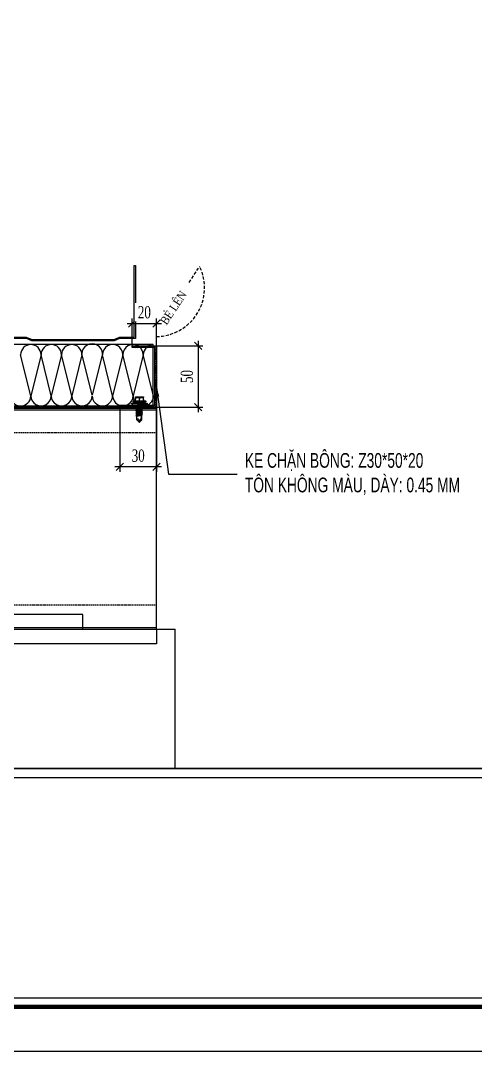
# Model space of a CAD drawing. Header units: inches. Extents: x 315041 to 662841, y -45540 to -35018.
# Drawn here: x 331756.2 to 331848.8, y -37110 to -36900 of the extents above; entities that cross this region are included whole.
import ezdxf

# ---------------------------------------------------------------- set-up
doc = ezdxf.new("R2010")
doc.units = ezdxf.units.IN
doc.header["$MEASUREMENT"] = 0
doc.linetypes.add('DASHED2', pattern=[9.525, 6.35, -3.175])
doc.linetypes.add('HIDDEN', pattern=[0.375, 0.25, -0.125])
for name, color, linetype in [('2', 2, 'Continuous'), ('3', 3, 'Continuous'), ('7', 7, 'Continuous'), ('8', 8, 'Continuous'), ('BAO KHUNG', 31, 'Continuous'), ('STRUCTURE', 1, 'Continuous')]:
    doc.layers.add(name, color=color, linetype=linetype)
doc.styles.add('DIM', font='SIMPLEX.shx', dxfattribs={"width": 0.7, "bigfont": 'EXTFONT.shx'})
doc.styles.add('ST1', font='times.ttf', dxfattribs={"width": 0.7})
doc.styles.add('ST1H', font='vnshxh.shx', dxfattribs={"width": 0.7})
doc.dimstyles.new('3', dxfattribs={"dimtxt": 3.5, "dimasz": 1.8, "dimexe": 1, "dimexo": 0, "dimgap": 1, "dimtad": 1, "dimdec": 0, "dimlfac": 3, "dimzin": 0, "dimdsep": 46, "dimtxsty": 'ST1H', "dimblk": 'OBLIQUE', "dimcen": 1, "dimdle": 1, "dimclrd": 8, "dimclre": 8, "dimclrt": 3, "dimadec": 0, "dimazin": 0, "dimtfac": 1, "dimtdec": 0, "dimtix": 1, "dimtofl": 0, "dimtmove": 1, "dimatfit": 3, "dimfxl": 0.18, "dimtolj": 1, "dimtzin": 0, "dimlwd": -1, "dimlwe": -1, "dimarcsym": 1})
doc.dimstyles.new('4', dxfattribs={"dimtxt": 2.5, "dimasz": 1.5, "dimexe": 1, "dimexo": 0, "dimgap": 1, "dimtad": 1, "dimdec": 0, "dimlfac": 4, "dimzin": 0, "dimdsep": 46, "dimtxsty": 'ST1', "dimblk": 'OBLIQUE', "dimcen": 1, "dimdle": 1, "dimclrd": 8, "dimclre": 8, "dimclrt": 3, "dimadec": 0, "dimazin": 0, "dimtfac": 1, "dimtdec": 0, "dimtix": 1, "dimtmove": 0, "dimatfit": 3, "dimfxl": 0.18, "dimtfill": 1, "dimtolj": 1, "dimtzin": 0, "dimlwd": -1, "dimlwe": -1, "dimarcsym": 1})

# ---------------------------------------------------------------- blocks, each defined once
blk = doc.blocks.new('A$C75D82031')
at = {"layer": '2', "color": 157, "linetype": 'Continuous'}
blk.add_lwpolyline([(0, 420), (594, 420), (594, 0), (0, 0)], close=True, dxfattribs=at)
at = {"layer": '7', "color": 147, "linetype": 'Continuous'}
blk.add_lwpolyline([(12.33, 57.61), (581.67, 57.61), (581.67, 409.19), (12.33, 409.19)], close=True, dxfattribs=at)
at = {"layer": 'BAO KHUNG', "color": 167, "linetype": 'Continuous', "const_width": 0.871}
blk.add_lwpolyline([(10.59, 9.07), (583.41, 9.07), (583.41, 410.93), (10.59, 410.93)], close=True, dxfattribs=at)
at = {"layer": 'BAO KHUNG', "color": 7}
blk.add_lwpolyline([(211.89, 55.81), (474.14, 55.81), (474.14, 10.81), (211.89, 10.81)], close=True, dxfattribs=at)
blk = doc.blocks.new('Short_Self_drilling')
at = {"layer": 'STRUCTURE', "color": 1, "linetype": 'Continuous'}
for p, q in [((6.43, 1.74), (-6.43, 1.73)), ((5.14, 3.76), (-5.14, 3.75)), ((-2.57, 2.9), (-5.14, 2.9)), ((-3.43, 3.75), (-3.43, 6.75)), ((3, 7.19), (-3, 7.18)), ((2.57, 2.9), (-2.57, 2.9)), ((-2.14, 2.8), (-2.14, 2.9)), ((6.25, 0), (0, 0)), ((2.15, 2.8), (2.15, 2.9)), ((2.16, -0.5), (2.15, 0.01)), ((5.14, 2.9), (2.57, 2.9)), ((3.43, 3.76), (3.42, 6.76)), ((2.99, -1.17), (-2.7, -0.23)), ((2.99, -2.7), (-2.7, -1.76)), ((2.99, -4.23), (-2.7, -3.28)), ((2.99, -5.75), (-2.7, -4.81)), ((2.99, -7.28), (-2.7, -6.33)), ((-1.91, -7.99), (-2.7, -7.86)), ((-2.14, -1.38), (-2.14, -0.87)), ((-2.14, -2.91), (-2.14, -2.39)), ((-2.14, -4.43), (-2.14, -3.92)), ((-2.13, -5.96), (-2.14, -5.44)), ((-2.14, -12.33), (-2.14, -8.48)), ((-2.13, -7.49), (-2.13, -6.97)), ((3, -8.8), (-1.14, -8.12)), ((2.16, -2.03), (2.16, -1.51)), ((2.16, -3.55), (2.16, -3.04)), ((2.16, -5.08), (2.16, -4.56)), ((2.16, -6.6), (2.16, -6.09)), ((2.16, -8.13), (2.16, -7.61)), ((2.15, -12.31), (2.15, -9.14))]:
    blk.add_line(p, q, dxfattribs=at)
blk.add_lwpolyline([(6.43, 1.31), (6.43, 1.74), (2.14, 2.81), (-2.14, 2.8), (-6.43, 1.73), (-6.43, 1.3)], close=True, dxfattribs=at)
for points in [[(-6.43, 1.3, -0.088869), (-6.25, 0), (0, 0)], [(-0.13, 3.76), (-0.33, 6.23, 0.338878), (-3.14, 6.23), (-3.33, 3.75)], [(3.3, 3.76), (3.1, 6.23, 0.338878), (0.29, 6.23), (0.1, 3.76)], [(-0.08, -14.04), (-1.04, -12.24, -0.148657), (-1.4, -11.2), (-1.95, -7.72, -0.815006), (-1.21, -7.77, 0.150833), (-0.85, -8.68)], [(2.15, -12.31), (0.17, -14.24, -0.333596), (-0.17, -14.24), (-2.14, -12.33)], [(2.15, -12.31), (1.71, -11.7, 0.52242), (0.88, -11.71), (-0.17, -14.24)]]:
    blk.add_lwpolyline(points, format="xyb", dxfattribs=at)
for points in [[(2.99, -1.17), (2.16, -1.51), (-2.14, -0.85), (-2.7, -0.23), (-2.36, 0)], [(2.99, -2.7), (2.16, -3.04), (-2.14, -2.37), (-2.7, -1.76), (-2.14, -1.38), (2.16, -2.03), (2.99, -2.7)], [(2.99, -4.23), (2.16, -4.56), (-2.14, -3.9), (-2.7, -3.28), (-2.14, -2.91), (2.16, -3.55), (2.99, -4.23)], [(2.99, -5.75), (2.16, -6.09), (-2.14, -5.43), (-2.7, -4.81), (-2.14, -4.43), (2.16, -5.08), (2.99, -5.75)], [(2.99, -7.28), (2.16, -7.62), (-2.14, -6.95), (-2.7, -6.33), (-2.13, -5.96), (2.16, -6.6), (2.99, -7.28)], [(-1.82, -8.53), (-2.14, -8.48), (-2.7, -7.86), (-2.13, -7.49), (-1.83, -7.53)], [(-1.26, -7.62), (2.16, -8.13), (3, -8.8)], [(-1.18, 0), (2.16, -0.5), (2.99, -1.17)], [(3, -8.8), (2.16, -9.14), (-0.85, -8.68)]]:
    blk.add_lwpolyline(points, dxfattribs=at)
for centre, radius, start, end in [((-4.99, 3.32), 0.455, 109.79487, 250.26739), ((-3, 6.75), 0.429, 90.03113, 180.03113), ((3, 6.76), 0.429, 0.03113, 90.03113), ((5.07, 3.33), 0.435, 279.72757, 80.33469), ((9.99, 0.17), 3.74, 162.29632, 182.61031)]:
    blk.add_arc(centre, radius, start, end, dxfattribs=at)
blk = doc.blocks.new('_Oblique')
at = {"color": 0, "linetype": 'ByBlock', "lineweight": -2}
blk.add_line((-0.5, -0.5), (0.5, 0.5), dxfattribs=at)
blk = doc.blocks.new('*D493')
at = {"color": 8, "linetype": 'Continuous', "transparency": 16777216}
for p, q in [((331777.89, -36961.73), (331784.89, -36961.73)), ((331778.89, -36966.28), (331778.89, -36960.73)), ((331783.89, -36966.28), (331783.89, -36960.73))]:
    blk.add_line(p, q, dxfattribs=at)
at = {"layer": 'Defpoints', "color": 0, "transparency": 16777216}
for p in [(331778.89, -36966.28), (331783.89, -36966.28)]:
    blk.add_point(p, dxfattribs=at)
at = {"color": 8, "transparency": 16777216, "xscale": 1.5, "yscale": 1.5, "zscale": 1.5, "rotation": 180}
blk.add_blockref('_Oblique', (331778.89, -36961.73), dxfattribs=at)
at = {"color": 8, "transparency": 16777216, "xscale": 1.5, "yscale": 1.5, "zscale": 1.5}
blk.add_blockref('_Oblique', (331783.89, -36961.73), dxfattribs=at)
at = {"color": 3, "transparency": 16777216, "insert": (331781.39, -36959.46), "char_height": 2.5, "attachment_point": 5, "style": 'ST1', "bg_fill": 3, "box_fill_scale": 1.25, "bg_fill_color": 256, "bg_fill_true_color": 13158600, "bg_fill_transparency": 16683724}
blk.add_mtext('\\A1;20', dxfattribs=at)
at = {"layer": 'Defpoints', "color": 0, "transparency": 16777216}
blk.add_point((331783.89, -36961.73), dxfattribs=at)
blk = doc.blocks.new('*D494')
at = {"color": 8, "linetype": 'Continuous', "transparency": 16777216}
for p, q in [((331783.89, -36966.28), (331793.33, -36966.28)), ((331792.33, -36965.28), (331792.33, -36979.78)), ((331783.89, -36978.78), (331793.33, -36978.78))]:
    blk.add_line(p, q, dxfattribs=at)
at = {"layer": 'Defpoints', "color": 0, "transparency": 16777216}
for p in [(331783.89, -36966.28), (331783.89, -36978.78), (331792.33, -36978.78)]:
    blk.add_point(p, dxfattribs=at)
at = {"color": 8, "transparency": 16777216, "xscale": 1.5, "yscale": 1.5, "zscale": 1.5}
for p, rotation in [((331792.33, -36966.28), 90), ((331792.33, -36978.78), 270)]:
    blk.add_blockref('_Oblique', p, dxfattribs=dict(at, rotation=rotation))
at = {"color": 3, "transparency": 16777216, "insert": (331790.06, -36972.53), "char_height": 2.5, "attachment_point": 5, "rotation": 90, "style": 'ST1', "bg_fill": 3, "box_fill_scale": 1.25, "bg_fill_color": 256, "bg_fill_true_color": 13158600, "bg_fill_transparency": 16683724}
blk.add_mtext('\\A1;50', dxfattribs=at)
blk = doc.blocks.new('*D495')
at = {"color": 8, "linetype": 'Continuous', "transparency": 16777216}
for p, q in [((331776.39, -36978.78), (331776.39, -36991.94)), ((331783.89, -36978.78), (331783.89, -36991.94)), ((331784.89, -36990.94), (331775.39, -36990.94))]:
    blk.add_line(p, q, dxfattribs=at)
at = {"layer": 'Defpoints', "color": 0, "transparency": 16777216}
for p in [(331776.39, -36978.78), (331783.89, -36978.78), (331776.39, -36990.94)]:
    blk.add_point(p, dxfattribs=at)
at = {"color": 8, "transparency": 16777216, "xscale": 1.5, "yscale": 1.5, "zscale": 1.5, "rotation": 180}
blk.add_blockref('_Oblique', (331776.39, -36990.94), dxfattribs=at)
at = {"color": 8, "transparency": 16777216, "xscale": 1.5, "yscale": 1.5, "zscale": 1.5}
blk.add_blockref('_Oblique', (331783.89, -36990.94), dxfattribs=at)
at = {"color": 3, "transparency": 16777216, "insert": (331780.14, -36988.67), "char_height": 2.5, "attachment_point": 5, "style": 'ST1', "bg_fill": 3, "box_fill_scale": 1.25, "bg_fill_color": 256, "bg_fill_true_color": 13158600, "bg_fill_transparency": 0}
blk.add_mtext('\\A1;30', dxfattribs=at)

msp = doc.modelspace()

# ---------------------------------------------------------------- hatches: boundary and pattern name
at = {"true_color": 0xfb0414}
h = msp.add_hatch(dxfattribs=at)
h.set_pattern_fill('ANSI31', color=1, scale=2.25, angle=90, style=0)
h.set_pattern_definition([(135, (72533.9442, -22539.35082), (-0.1988737822, -0.1988737822), [])])
h.paths.add_polyline_path([(331776.3882, -36978.4004), (331783.5132, -36978.4004), (331783.5132, -36966.6504), (331778.8882, -36966.6504), (331778.8882, -36966.2754), (331783.8882, -36966.2754), (331783.8882, -36978.7754), (331776.3882, -36978.7754)])
at = {"true_color": 0xf2ee0d}
h = msp.add_hatch(dxfattribs=at)
h.set_pattern_fill('ANSI37,_O', color=2, scale=3)
h.set_pattern_definition([(135, (573980.83636, -9870.5277), (0.26516504294, 0.26516504294), []), (45, (573980.83636, -9870.5277), (0.26516504294, -0.26516504294), [])])
h.paths.add_polyline_path([(331403.7734, -36978.7754), (331783.8882, -36978.7754), (331783.8882, -36979.0254), (331403.7734, -36979.0254)])

# ---------------------------------------------------------------- linework, layer by layer
at = {"color": 9, "ltscale": 0.5}
for p, q in [((331758.2651, -36976.4421), (331756.1818, -36968.1087)), ((331760.3484, -36968.1087), (331758.2651, -36976.4421)), ((331762.4318, -36976.4421), (331760.3484, -36968.1087)), ((331764.5151, -36968.1087), (331762.4318, -36976.4421)), ((331766.5984, -36976.4421), (331764.5151, -36968.1087)), ((331768.6818, -36968.1087), (331766.5984, -36976.4421)), ((331770.7587, -36976.2795), (331768.6754, -36967.9462)), ((331772.8421, -36967.9462), (331770.7587, -36976.2795)), ((331774.9318, -36976.4421), (331772.8484, -36968.1087)), ((331777.0151, -36968.1087), (331774.9318, -36976.4421)), ((331779.0984, -36976.4421), (331777.0151, -36968.1087)), ((331781.1818, -36968.1087), (331779.0984, -36976.4421)), ((331783.2651, -36976.4421), (331781.1818, -36968.1087))]:
    msp.add_line(p, q, dxfattribs=at)
at = {"color": 8}
msp.add_lwpolyline([(331403.7734, -36876.627), (331973.1113, -36876.627), (331973.1113, -37052.4169), (331403.7734, -37052.4169)], close=True, dxfattribs=at)
at = {"color": 3, "ltscale": 15}
msp.add_lwpolyline([(331751.1197, -36964.522), (331757.1771, -36964.522, -0.09541457), (331757.4556, -36964.5756), (331758.5268, -36965.0041, 0.09541457), (331758.6197, -36965.022), (331775.0521, -36965.022, 0.09541457), (331775.1449, -36965.0041), (331776.2161, -36964.5756, -0.09541457), (331776.4947, -36964.522), (331779.3143, -36964.522), (331779.3143, -36949.9058), (331779.5643, -36949.9058), (331779.5643, -36964.772), (331779.5643, -36964.772), (331776.4947, -36964.772, 0.09541457), (331776.309, -36964.8077), (331775.2378, -36965.2362, -0.09541457), (331775.0521, -36965.272), (331758.6197, -36965.272, -0.09541457), (331758.434, -36965.2362), (331757.3628, -36964.8077, 0.09541457), (331757.1771, -36964.772), (331751.1197, -36964.772, 0.09541457)], format="xyb", dxfattribs=at)
at = {"color": 8}
msp.add_lwpolyline([(331403.7734, -36978.5254), (331783.2058, -36978.5254), (331783.2058, -36966.0254), (331403.7734, -36966.0254)], dxfattribs=at)
at = {"color": 1, "true_color": 0xfb0414}
msp.add_lwpolyline([(331776.3882, -36978.4004), (331783.5132, -36978.4004), (331783.5132, -36966.6504), (331778.8882, -36966.6504), (331778.8882, -36966.2754), (331783.8882, -36966.2754), (331783.8882, -36978.7754), (331776.3882, -36978.7754)], close=True, dxfattribs=at)
at = {"color": 2, "true_color": 0xf2ee0d}
msp.add_lwpolyline([(331403.7734, -36978.7754), (331783.8882, -36978.7754), (331783.8882, -36979.0254), (331403.7734, -36979.0254)], close=True, dxfattribs=at)
at = {"color": 94}
for points in [[(331403.7734, -37024.0254), (331783.8882, -37024.0254), (331783.8882, -36979.0254), (331403.7734, -36979.0254)], [(331783.8882, -36979.4004), (331403.7734, -36979.4004)], [(331403.7734, -37023.6504), (331783.8882, -37023.6504)]]:
    msp.add_lwpolyline(points, dxfattribs=at)
at = {"color": 94, "linetype": 'HIDDEN'}
for points in [[(331783.8882, -36984.0254), (331403.7734, -36984.0254)], [(331403.7734, -37019.0254), (331783.8882, -37019.0254)]]:
    msp.add_lwpolyline(points, dxfattribs=at)
at = {"color": 2}
msp.add_lwpolyline([(331723.8819, -37024.0254), (331768.8867, -37024.0254), (331768.8867, -37021.0254), (331723.8819, -37021.0254)], close=True, dxfattribs=at)
at = {"color": 9, "ltscale": 0.5}
for centre, major_axis, start_param, end_param in [((331758.2651, -36968.1087), (-1.4731, 1.4731), 3.92699082, 7.06858347), ((331762.4318, -36968.1087), (-1.4731, 1.4731), 3.92699082, 7.06858347), ((331766.5984, -36968.1087), (-1.4731, 1.4731), 3.92699082, 7.06858347), ((331770.7587, -36967.9462), (1.4731, 1.4731), 5.49778714, 8.6393798), ((331774.9318, -36968.1087), (1.4731, 1.4731), 5.49778714, 8.6393798), ((331779.0984, -36968.1087), (1.4731, 1.4731), 5.49778714, 8.6393798), ((331783.2651, -36968.1087), (1.4731, 1.4731), 7.09702952, 8.6393798), ((331756.1818, -36976.4421), (1.4731, 1.4731), 2.35619449, 5.49778714), ((331760.3484, -36976.4421), (-1.4731, 1.4731), 0.78539816, 3.92699082), ((331764.5151, -36976.4421), (-1.4731, 1.4731), 0.78539816, 3.92699082), ((331768.6818, -36976.4421), (-1.4731, 1.4731), 0.78539816, 3.92699082), ((331772.8484, -36976.4421), (-1.4731, 1.4731), 0.78539816, 2.35619449), ((331772.8484, -36976.4421), (-1.4731, 1.4731), 2.35619449, 3.92699082), ((331777.0151, -36976.4421), (-1.4731, 1.4731), 0.78539816, 3.92699082), ((331781.1818, -36976.4421), (1.4731, 1.4731), 2.35619449, 5.49778714)]:
    msp.add_ellipse(centre, major_axis=major_axis, ratio=1, start_param=start_param, end_param=end_param, dxfattribs=at)
at = {"layer": '2'}
msp.add_lwpolyline([(331745.3882, -37052.4169), (331745.3882, -37027.0254), (331708.8882, -37027.0254), (331708.8882, -37024.0254), (331783.8882, -37024.0254), (331783.8882, -37027.0254), (331747.3882, -37027.0254), (331747.3882, -37052.4169)], dxfattribs=at)
at = {"layer": '8'}
for p in [(331705.1382, -37024.0254), (331787.6382, -37052.4169)]:
    msp.add_line(p, (331787.6382, -37024.0254), dxfattribs=at)

# ---------------------------------------------------------------- block references
at = {"color": 1}
msp.add_blockref('A$C75D82031', (331391.4423, -37110.027), dxfattribs=at)
at = {"color": 1, "xscale": -0.2400000002510391, "yscale": 0.2399999998742715, "zscale": 0.24, "rotation": 0.03112738802185433}
msp.add_blockref('Short_Self_drilling', (331780.3914, -36978.4004), dxfattribs=at)

# ---------------------------------------------------------------- next in the draw order: dimensions: what is measured, and where the dimension line sits
at = {"color": 8}
dim = msp.add_linear_dim(base=(331783.8882, -36961.7304), p1=(331778.8882, -36966.2754), p2=(331783.8882, -36966.2754), dimstyle='4', dxfattribs=at)
dim.commit()
dim.dimension.update_dxf_attribs({"geometry": '*D493', "text_midpoint": (331781.3882, -36959.4588)})

# ---------------------------------------------------------------- next in the draw order: texts
at = {"layer": '2', "color": 92, "linetype": 'Continuous', "insert": (331789.3967, -36955.4077), "char_height": 1.6875, "attachment_point": 6, "rotation": 56.36559, "style": 'DIM'}
msp.add_mtext('\\A1;{\\Fvntimeh|c0;\\W0.9;\\T0.95;\\C3;BÎ L£N}', dxfattribs=at)

# ---------------------------------------------------------------- next in the draw order: dimensions: what is measured, and where the dimension line sits
at = {"color": 8}
dim = msp.add_linear_dim(base=(331792.3349, -36978.7754), p1=(331783.8882, -36966.2754), p2=(331783.8882, -36978.7754), angle=90, dimstyle='4', dxfattribs=at)
dim.commit()
dim.dimension.update_dxf_attribs({"geometry": '*D494', "text_midpoint": (331790.0633, -36972.5254)})

# ---------------------------------------------------------------- next in the draw order: linework, layer by layer
at = {"color": 3, "linetype": 'DASHED2', "ltscale": 0.1}
msp.add_lwpolyline([(331790.5089, -36953.348), (331792.6644, -36950.108, -0.5489642), (331783.8426, -36964.394)], format="xyb", dxfattribs=at)

# ---------------------------------------------------------------- next in the draw order: dimensions: what is measured, and where the dimension line sits
at = {"color": 8}
dim = msp.add_linear_dim(base=(331776.3882, -36990.9397), p1=(331783.8882, -36978.7754), p2=(331776.3882, -36978.7754), dimstyle='4', dxfattribs=at)
dim.commit()
dim.dimension.update_dxf_attribs({"geometry": '*D495', "text_midpoint": (331780.1382, -36988.6681)})

# ---------------------------------------------------------------- next in the draw order: leaders
at = {"color": 9}
msp.add_leader([(331783.8882, -36974.7936), (331786.2905, -36992.4083), (331801.8665, -36992.4083)], dimstyle='3', override={"dimgap": 1, "dimtad": 0}, dxfattribs=at)

# ---------------------------------------------------------------- next in the draw order: texts
at = {"layer": '3', "insert": (331801.8665, -36992.4083), "char_height": 3, "attachment_point": 4, "style": 'ST1H', "bg_fill": 2}
msp.add_mtext('\\A1;ke chÆn b«ng: z30*50*20\\Pt«n kh«ng mµu, dµy: 0.45 mm', dxfattribs=at)

doc.saveas('drawing.dxf')
